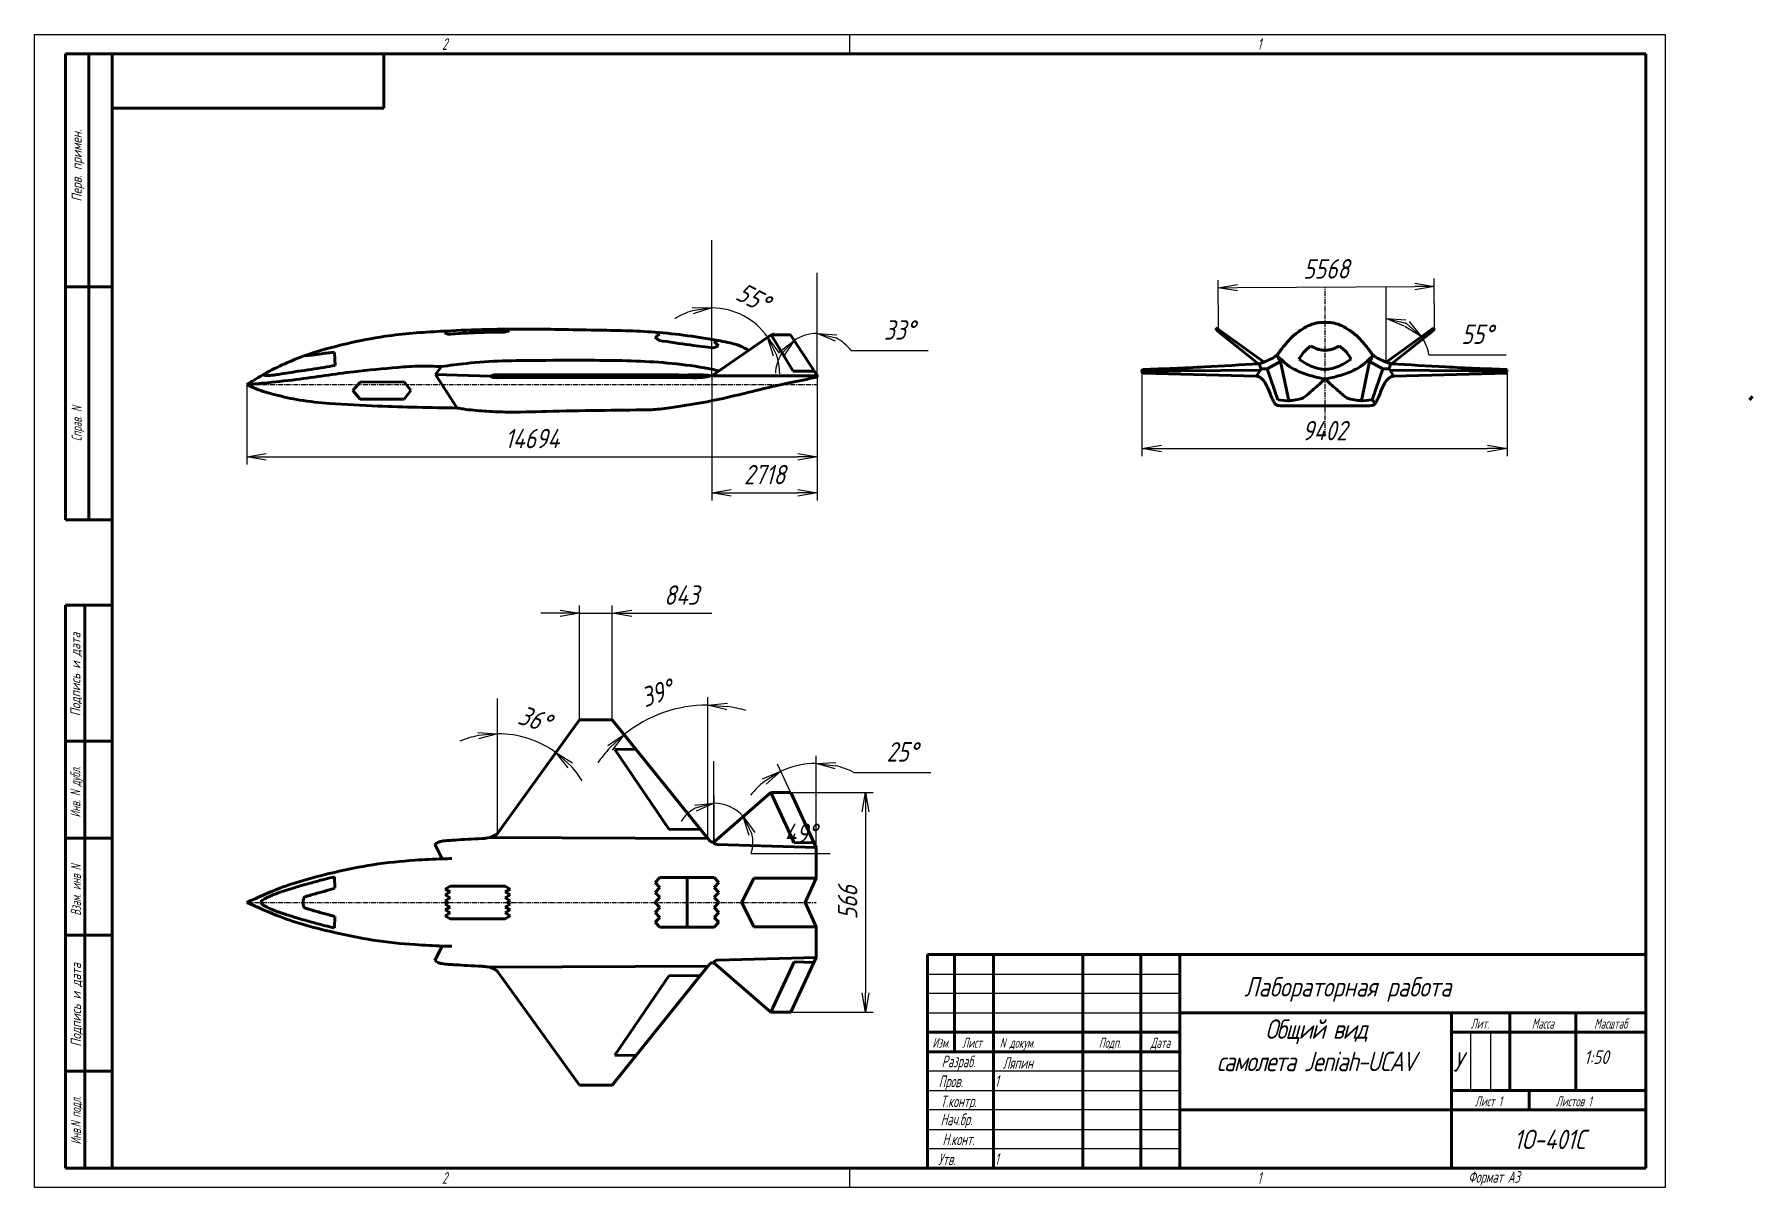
# Model space of a CAD drawing. Header units: millimetres. Extents: x 0 to 1932156, y -475559 to 1027176.
# Drawn here: x 5987.6 to 6430.2, y 37073.7 to 37370.7 of the extents above; entities that cross this region are included whole.
import ezdxf
from ezdxf.enums import TextEntityAlignment as Align

# ---------------------------------------------------------------- set-up
doc = ezdxf.new("R2010")
doc.units = ezdxf.units.MM
doc.linetypes.add('CENTER', pattern=[2, 1.25, -0.25, 0.25, -0.25])
for name, color, linetype, lineweight in [('_axes (Оси)', 6, 'CENTER', 30), ('_basic (Основной)', 4, 'Continuous', 60), ('_contour (Тонкий)', 7, 'Continuous', 30), ('_remote (Тонкий)', 9, 'Continuous', 30), ('_text (Надписи)', 2, 'Continuous', 30)]:
    doc.layers.add(name, color=color, linetype=linetype, lineweight=lineweight)
doc.styles.add('ESKD', font='eskd.shx', dxfattribs={"oblique": 15, "height": 5})
doc.dimstyles.new('ESKD', dxfattribs={"dimtxt": 5, "dimasz": 5, "dimexe": 2, "dimexo": 0, "dimgap": 2, "dimtad": 1, "dimtoh": 1, "dimzin": 12, "dimdsep": 46, "dimtxsty": 'ESKD', "dimblk1": 'OPEN', "dimblk2": 'OPEN', "dimsah": 1, "dimcen": 5, "dimclrd": 256, "dimclre": 256, "dimclrt": 2, "dimadec": 0, "dimazin": 0, "dimtfac": 1, "dimtmove": 0, "dimatfit": 3, "dimldrblk": 'OPEN', "dimfxl": 1, "dimtolj": 1, "dimtzin": 12, "dimlwd": -1, "dimlwe": -1, "dimarcsym": 0})

# ---------------------------------------------------------------- blocks, each defined once
blk = doc.blocks.new('_OPEN')
at = {"color": 0, "linetype": 'ByBlock'}
for p, q in [((-1, 0.167), (0, 0)), ((0, 0), (-1, -0.167)), ((0, 0), (-1, 0))]:
    blk.add_line(p, q, dxfattribs=at)
blk = doc.blocks.new('*D173')
at = {"layer": '_contour (Тонкий)', "transparency": 33554687}
for p, q in [((6042.36, 37280.46), (6042.36, 37259.88)), ((6189.3, 37282.71), (6189.3, 37259.88)), ((6047.36, 37261.88), (6184.3, 37261.88))]:
    blk.add_line(p, q, dxfattribs=at)
at = {"layer": 'Defpoints', "color": 0, "transparency": 33554687}
for p in [(6042.36, 37280.46), (6189.3, 37282.71), (6189.3, 37261.88)]:
    blk.add_point(p, dxfattribs=at)
at = {"layer": '_contour (Тонкий)', "transparency": 33554687, "xscale": 5, "yscale": 5, "zscale": 5, "rotation": 180}
blk.add_blockref('_OPEN', (6042.36, 37261.88), dxfattribs=at)
at = {"layer": '_contour (Тонкий)', "transparency": 33554687, "xscale": 5, "yscale": 5, "zscale": 5}
blk.add_blockref('_OPEN', (6189.3, 37261.88), dxfattribs=at)
at = {"layer": '_contour (Тонкий)', "color": 2, "transparency": 33554687, "insert": (6115.83, 37266.59), "char_height": 5, "attachment_point": 5, "style": 'ESKD'}
blk.add_mtext('\\A1;14694', dxfattribs=at)
blk = doc.blocks.new('*D180')
at = {"layer": '_contour (Тонкий)', "transparency": 33554687}
for p, q in [((6292.61, 37294.64), (6292.53, 37307.41)), ((6348.29, 37295), (6348.21, 37307.77)), ((6297.54, 37305.45), (6343.22, 37305.74))]:
    blk.add_line(p, q, dxfattribs=at)
at = {"layer": 'Defpoints', "color": 0, "transparency": 33554687}
for p in [(6348.22, 37305.77), (6292.61, 37294.64), (6348.29, 37295)]:
    blk.add_point(p, dxfattribs=at)
at = {"layer": '_contour (Тонкий)', "transparency": 33554687, "xscale": 5, "yscale": 5, "zscale": 5}
for p, rotation in [((6348.22, 37305.77), 0.3661367382513925), ((6292.54, 37305.41), 180.3661367382514)]:
    blk.add_blockref('_OPEN', p, dxfattribs=dict(at, rotation=rotation))
at = {"layer": '_contour (Тонкий)', "color": 2, "transparency": 33554687, "insert": (6320.35, 37310.27), "char_height": 5, "attachment_point": 5, "rotation": 0.3661, "style": 'ESKD'}
blk.add_mtext('\\A1;5568', dxfattribs=at)
blk = doc.blocks.new('*D183')
at = {"layer": '_contour (Тонкий)', "transparency": 33554687}
for p, q in [((6182.46, 37175.42), (6203.72, 37175.42)), ((6201.72, 37170.42), (6201.72, 37123.83)), ((6182.46, 37118.83), (6203.72, 37118.83))]:
    blk.add_line(p, q, dxfattribs=at)
at = {"layer": 'Defpoints', "color": 0, "transparency": 33554687}
for p in [(6182.46, 37175.42), (6182.46, 37118.83), (6201.72, 37118.83)]:
    blk.add_point(p, dxfattribs=at)
at = {"layer": '_contour (Тонкий)', "transparency": 33554687, "xscale": 5, "yscale": 5, "zscale": 5}
for p, rotation in [((6201.72, 37175.42), 90), ((6201.72, 37118.83), 270)]:
    blk.add_blockref('_OPEN', p, dxfattribs=dict(at, rotation=rotation))
at = {"layer": '_contour (Тонкий)', "color": 2, "transparency": 33554687, "insert": (6197.12, 37147.12), "char_height": 5, "attachment_point": 5, "rotation": 90, "style": 'ESKD'}
blk.add_mtext('\\A1;566', dxfattribs=at)
blk = doc.blocks.new('*D186')
at = {"layer": '_contour (Тонкий)', "transparency": 33554687}
for p, q in [((6272.91, 37283.89), (6272.91, 37262.03)), ((6366.93, 37283.42), (6366.93, 37262.03)), ((6277.91, 37264.03), (6361.93, 37264.03))]:
    blk.add_line(p, q, dxfattribs=at)
at = {"layer": 'Defpoints', "color": 0, "transparency": 33554687}
for p in [(6272.91, 37283.89), (6366.93, 37283.42), (6366.93, 37264.03)]:
    blk.add_point(p, dxfattribs=at)
at = {"layer": '_contour (Тонкий)', "transparency": 33554687, "xscale": 5, "yscale": 5, "zscale": 5, "rotation": 180}
blk.add_blockref('_OPEN', (6272.91, 37264.03), dxfattribs=at)
at = {"layer": '_contour (Тонкий)', "transparency": 33554687, "xscale": 5, "yscale": 5, "zscale": 5}
blk.add_blockref('_OPEN', (6366.93, 37264.03), dxfattribs=at)
at = {"layer": '_contour (Тонкий)', "color": 2, "transparency": 33554687, "insert": (6319.92, 37268.63), "char_height": 5, "attachment_point": 5, "style": 'ESKD'}
blk.add_mtext('\\A1;9402', dxfattribs=at)
blk = doc.blocks.new('*D189')
at = {"layer": '_contour (Тонкий)', "transparency": 33554687}
for p, q in [((6162.12, 37282.73), (6162.12, 37250.62)), ((6189.3, 37282.62), (6189.3, 37250.62)), ((6167.12, 37252.62), (6184.3, 37252.62))]:
    blk.add_line(p, q, dxfattribs=at)
at = {"layer": 'Defpoints', "color": 0, "transparency": 33554687}
for p in [(6162.12, 37282.73), (6189.3, 37282.62), (6189.3, 37252.62)]:
    blk.add_point(p, dxfattribs=at)
at = {"layer": '_contour (Тонкий)', "transparency": 33554687, "xscale": 5, "yscale": 5, "zscale": 5, "rotation": 180}
blk.add_blockref('_OPEN', (6162.12, 37252.62), dxfattribs=at)
at = {"layer": '_contour (Тонкий)', "transparency": 33554687, "xscale": 5, "yscale": 5, "zscale": 5}
blk.add_blockref('_OPEN', (6189.3, 37252.62), dxfattribs=at)
at = {"layer": '_contour (Тонкий)', "color": 2, "transparency": 33554687, "insert": (6175.71, 37257.3), "char_height": 5, "attachment_point": 5, "style": 'ESKD'}
blk.add_mtext('\\A1;2718', dxfattribs=at)
blk = doc.blocks.new('*D190')
at = {"layer": '_contour (Тонкий)', "transparency": 33554687}
for p, q in [((6162.12, 37283.61), (6162.12, 37302.23)), ((6162.84, 37283.23), (6178.16, 37293.81))]:
    blk.add_line(p, q, dxfattribs=at)
for start, end in [(106.4311, 122.8622), (34.6179, 90), (1.7556, 18.1867)]:
    blk.add_arc((6162.12, 37282.73), 17.5, start, end, dxfattribs=at)
at = {"layer": '_contour (Тонкий)', "transparency": 33554687, "xscale": 5, "yscale": 5, "zscale": 5}
for p, rotation in [((6162.12, 37300.23), 8.215561493230325), ((6176.51, 37292.67), 116.4023057905198)]:
    blk.add_blockref('_OPEN', p, dxfattribs=dict(at, rotation=rotation))
at = {"layer": '_contour (Тонкий)', "color": 2, "transparency": 33554687, "insert": (6172.7, 37302.89), "char_height": 5, "attachment_point": 5, "rotation": 332.3089, "style": 'ESKD'}
blk.add_mtext('\\A1;55%%d', dxfattribs=at)
blk = doc.blocks.new('*D191')
at = {"layer": '_contour (Тонкий)', "transparency": 33554687}
for p, q in [((6188.99, 37283.29), (6182.24, 37293.52)), ((6189.29, 37283.38), (6189.29, 37295.64)), ((6197.98, 37289.26), (6217.84, 37289.26))]:
    blk.add_line(p, q, dxfattribs=at)
for start, end in [(90, 123.4052), (36.4611, 63.2306), (150.1746, 176.944)]:
    blk.add_arc((6189.29, 37282.84), 10.8, start, end, dxfattribs=at)
at = {"layer": '_contour (Тонкий)', "transparency": 33554687, "xscale": 5, "yscale": 5, "zscale": 5}
for p, rotation in [((6189.29, 37293.64), 166.6152792711934), ((6183.34, 37291.85), 46.78987804667126)]:
    blk.add_blockref('_OPEN', p, dxfattribs=dict(at, rotation=rotation))
at = {"layer": '_contour (Тонкий)', "color": 2, "transparency": 33554687, "insert": (6210.41, 37294.55), "char_height": 5, "attachment_point": 5, "style": 'ESKD'}
blk.add_mtext('\\A1;33%%d', dxfattribs=at)
blk = doc.blocks.new('*D192')
at = {"layer": '_contour (Тонкий)', "transparency": 33554687}
for p, q in [((6106.95, 37166.16), (6106.95, 37192.56)), ((6107.7, 37165.92), (6123.14, 37187.33))]:
    blk.add_line(p, q, dxfattribs=at)
for start, end in [(101.1721, 112.3442), (54.2141, 90), (31.8699, 43.042)]:
    blk.add_arc((6106.95, 37164.88), 25.68, start, end, dxfattribs=at)
at = {"layer": '_contour (Тонкий)', "transparency": 33554687, "xscale": 5, "yscale": 5, "zscale": 5}
for p, rotation in [((6106.95, 37190.56), 5.586049791328239), ((6121.97, 37185.71), 138.6280026439342)]:
    blk.add_blockref('_OPEN', p, dxfattribs=dict(at, rotation=rotation))
at = {"layer": '_contour (Тонкий)', "color": 2, "transparency": 33554687, "insert": (6116.47, 37194.36), "char_height": 5, "attachment_point": 5, "rotation": 342.107, "style": 'ESKD'}
blk.add_mtext('\\A1;36%%d', dxfattribs=at)
blk = doc.blocks.new('*D193')
at = {"layer": '_contour (Тонкий)', "transparency": 33554687}
for p, q in [((6161.1, 37165.29), (6161.1, 37199.95)), ((6160.03, 37164.91), (6138.29, 37191.92))]:
    blk.add_line(p, q, dxfattribs=at)
for start, end in [(90, 128.8178), (73.3228, 81.6614), (137.1564, 145.495)]:
    blk.add_arc((6161.1, 37163.57), 34.39, start, end, dxfattribs=at)
at = {"layer": '_contour (Тонкий)', "transparency": 33554687, "xscale": 5, "yscale": 5, "zscale": 5}
for p, rotation in [((6161.1, 37197.95), 175.8306999131045), ((6139.55, 37190.36), 42.98712935865156)]:
    blk.add_blockref('_OPEN', p, dxfattribs=dict(at, rotation=rotation))
at = {"layer": '_contour (Тонкий)', "color": 2, "transparency": 33554687, "insert": (6147.92, 37201), "char_height": 5, "attachment_point": 5, "rotation": 19.4089, "style": 'ESKD'}
blk.add_mtext('\\A1;39%%d', dxfattribs=at)
blk = doc.blocks.new('*D194')
at = {"layer": '_contour (Тонкий)', "transparency": 33554687}
for p, q in [((6162.69, 37163.14), (6162.69, 37174.65)), ((6163.07, 37162.97), (6171.73, 37170.54)), ((6172.27, 37159.76), (6192.64, 37159.76))]:
    blk.add_line(p, q, dxfattribs=at)
for start, end in [(118.9324, 147.8649), (41.1324, 90), (343.2675, 12.2)]:
    blk.add_arc((6162.69, 37162.64), 10.01, start, end, dxfattribs=at)
at = {"layer": '_contour (Тонкий)', "transparency": 33554687, "xscale": 5, "yscale": 5, "zscale": 5}
for p, rotation in [((6162.69, 37172.65), 14.46621553284885), ((6170.23, 37169.23), 116.6661963225265)]:
    blk.add_blockref('_OPEN', p, dxfattribs=dict(at, rotation=rotation))
at = {"layer": '_contour (Тонкий)', "color": 2, "transparency": 33554687, "insert": (6184.95, 37164.93), "char_height": 5, "attachment_point": 5, "style": 'ESKD'}
blk.add_mtext('\\A1;49%%d', dxfattribs=at)
blk = doc.blocks.new('*D195')
at = {"layer": '_contour (Тонкий)', "transparency": 33554687}
for p, q in [((6188.58, 37162.25), (6179.07, 37182.71)), ((6189.03, 37162.35), (6189.03, 37184.91)), ((6198.7, 37180.62), (6218.56, 37180.62))]:
    blk.add_line(p, q, dxfattribs=at)
for start, end in [(90, 114.9164), (128.1891, 141.4619), (63.4545, 76.7272)]:
    blk.add_arc((6189.03, 37161.27), 21.63, start, end, dxfattribs=at)
at = {"layer": '_contour (Тонкий)', "transparency": 33554687, "xscale": 5, "yscale": 5, "zscale": 5}
for p, rotation in [((6189.03, 37182.91), 173.3636175957023), ((6179.92, 37180.89), 31.55273301121856)]:
    blk.add_blockref('_OPEN', p, dxfattribs=dict(at, rotation=rotation))
at = {"layer": '_contour (Тонкий)', "color": 2, "transparency": 33554687, "insert": (6211.13, 37185.9), "char_height": 5, "attachment_point": 5, "style": 'ESKD'}
blk.add_mtext('\\A1;25%%d', dxfattribs=at)
blk = doc.blocks.new('*D197')
at = {"layer": '_contour (Тонкий)', "transparency": 33554687}
for p, q in [((6335.77, 37286.85), (6335.77, 37299.49)), ((6336.23, 37286.61), (6346.52, 37293.94)), ((6346.81, 37288.17), (6366.68, 37288.17))]:
    blk.add_line(p, q, dxfattribs=at)
for start, end in [(61.2556, 64.2026), (9.6607, 35.4581)]:
    blk.add_arc((6335.77, 37286.29), 11.2, start, end, dxfattribs=at)
at = {"layer": '_contour (Тонкий)', "transparency": 33554687, "xscale": 5, "yscale": 5, "zscale": 5}
for p, rotation in [((6335.77, 37297.49), 167.1012900239672), ((6344.89, 37292.78), 318.3568487896519)]:
    blk.add_blockref('_OPEN', p, dxfattribs=dict(at, rotation=rotation))
at = {"layer": '_contour (Тонкий)', "color": 2, "transparency": 33554687, "insert": (6359.24, 37293.44), "char_height": 5, "attachment_point": 5, "style": 'ESKD'}
blk.add_mtext('\\A1;55%%d', dxfattribs=at)
blk = doc.blocks.new('*D201')
at = {"layer": '_contour (Тонкий)', "transparency": 33554687}
for p, q in [((6128.06, 37194.17), (6128.06, 37223.58)), ((6136.49, 37194.17), (6136.49, 37223.58)), ((6123.06, 37221.58), (6118.06, 37221.58)), ((6128.06, 37221.58), (6136.49, 37221.58)), ((6141.49, 37221.58), (6162.09, 37221.58))]:
    blk.add_line(p, q, dxfattribs=at)
at = {"layer": 'Defpoints', "color": 0, "transparency": 33554687}
for p in [(6136.49, 37221.58), (6128.06, 37194.17), (6136.49, 37194.17)]:
    blk.add_point(p, dxfattribs=at)
at = {"layer": '_contour (Тонкий)', "transparency": 33554687, "xscale": 5, "yscale": 5, "zscale": 5}
blk.add_blockref('_OPEN', (6128.06, 37221.58), dxfattribs=at)
at = {"layer": '_contour (Тонкий)', "transparency": 33554687, "xscale": 5, "yscale": 5, "zscale": 5, "rotation": 180}
blk.add_blockref('_OPEN', (6136.49, 37221.58), dxfattribs=at)
at = {"layer": '_contour (Тонкий)', "color": 2, "transparency": 33554687, "insert": (6154.29, 37226.28), "char_height": 5, "attachment_point": 5, "style": 'ESKD'}
blk.add_mtext('\\A1;843', dxfattribs=at)

msp = doc.modelspace()

# ---------------------------------------------------------------- linework, layer by layer
at = {"layer": '_axes (Оси)', "transparency": 33554687}
for p, q in [((6320.058, 37267.311), (6320.058, 37305.626)), ((6042.363, 37280.463), (6189.115, 37280.463)), ((6042.363, 37147.124), (6189.031, 37147.124))]:
    msp.add_line(p, q, dxfattribs=at)
at = {"layer": '_basic (Основной)', "transparency": 33554687}
for p, q in [((5995.646, 37365.672), (6007.646, 37365.672)), ((5995.646, 37245.672), (5995.646, 37365.672)), ((6001.646, 37365.672), (6001.646, 37245.672)), ((6007.646, 37078.672), (6007.646, 37365.672)), ((6007.646, 37365.672), (6402.646, 37365.672)), ((6077.646, 37351.672), (6077.646, 37365.672)), ((6402.646, 37365.672), (6402.646, 37078.672)), ((6007.646, 37351.672), (6077.646, 37351.672)), ((5995.646, 37305.672), (6007.646, 37305.672)), ((6093.293, 37293.786), (6094.143, 37294.307)), ((6094.168, 37293.44), (6093.293, 37293.786)), ((6110.002, 37294.359), (6108.558, 37294.754)), ((6108.631, 37293.967), (6110.002, 37294.359)), ((6147.57, 37292.678), (6148.616, 37293.39)), ((6148.616, 37293.39), (6147.587, 37293.971)), ((6291.825, 37294.999), (6292.243, 37294.338)), ((6291.825, 37294.999), (6292.612, 37294.644)), ((6292.243, 37294.338), (6302.908, 37285.845)), ((6292.612, 37294.644), (6304.349, 37286.285)), ((6347.505, 37294.644), (6335.768, 37286.285)), ((6347.874, 37294.338), (6337.209, 37285.845)), ((6348.292, 37294.999), (6347.505, 37294.644)), ((6348.292, 37294.999), (6347.874, 37294.338)), ((6148.548, 37291.831), (6147.57, 37292.678)), ((6177.418, 37293.296), (6162.117, 37282.734)), ((6162.57, 37289.946), (6163.87, 37290.477)), ((6162.749, 37291.569), (6163.51, 37291.862)), ((6163.87, 37290.477), (6162.749, 37291.569)), ((6182.393, 37293.296), (6177.418, 37293.296)), ((6183.04, 37283.977), (6177.418, 37293.296)), ((6189.115, 37283.105), (6182.393, 37293.296)), ((6064.976, 37288.747), (6065.076, 37285.433)), ((6092.485, 37285.098), (6090.921, 37283.12)), ((6303.68, 37284.505), (6303.314, 37284.237)), ((6305.126, 37284.505), (6303.68, 37284.505)), ((6305.126, 37284.505), (6308.63, 37286.409)), ((6305.126, 37284.505), (6307.887, 37276.517)), ((6308.63, 37286.409), (6310.7, 37276.337)), ((6331.487, 37286.409), (6329.417, 37276.337)), ((6334.991, 37284.505), (6331.487, 37286.409)), ((6334.991, 37284.505), (6332.23, 37276.517)), ((6334.991, 37284.505), (6336.437, 37284.505)), ((6336.437, 37284.505), (6336.803, 37284.237)), ((6071.538, 37281.1), (6069.644, 37278.925)), ((6082.886, 37281.184), (6071.538, 37281.1)), ((6082.886, 37281.184), (6084.631, 37278.98)), ((6090.921, 37283.12), (6096.582, 37274.43)), ((6105.158, 37282.617), (6090.921, 37283.12)), ((6162.117, 37282.734), (6189.291, 37282.706)), ((6188.54, 37283.977), (6183.04, 37283.977)), ((6188.54, 37283.977), (6188.54, 37283.977)), ((6303.314, 37284.237), (6272.915, 37283.894)), ((6273.187, 37283.425), (6302.388, 37282.607)), ((6303.314, 37284.237), (6302.388, 37282.607)), ((6336.803, 37284.237), (6367.202, 37283.894)), ((6336.803, 37284.237), (6337.729, 37282.607)), ((6366.93, 37283.425), (6337.729, 37282.607)), ((6071.554, 37276.764), (6069.644, 37278.925)), ((6082.902, 37276.764), (6071.554, 37276.764)), ((6082.902, 37276.764), (6084.631, 37278.98)), ((6307.887, 37276.517), (6310.426, 37276.313)), ((6332.23, 37276.517), (6329.691, 37276.313)), ((6332.23, 37276.517), (6333.006, 37275.658)), ((6430.192, 37277.42), (6429.415, 37276.561)), ((6308.535, 37275.031), (6320.058, 37275.031)), ((6331.582, 37275.031), (6320.058, 37275.031)), ((5995.646, 37245.672), (6007.646, 37245.672)), ((6007.646, 37223.672), (5995.646, 37223.672)), ((5995.646, 37078.672), (5995.646, 37223.672)), ((6000.646, 37223.672), (6000.646, 37078.672)), ((6106.948, 37164.878), (6128.059, 37194.165)), ((6128.059, 37194.165), (6136.487, 37194.165)), ((6136.487, 37194.165), (6161.103, 37163.568)), ((5995.646, 37188.672), (6007.646, 37188.672)), ((6137.117, 37186.48), (6142.614, 37186.55)), ((6151.151, 37165.942), (6137.117, 37186.48)), ((6162.688, 37162.644), (6177.319, 37175.422)), ((6177.319, 37175.422), (6182.458, 37175.422)), ((6177.319, 37175.422), (6183.374, 37162.461)), ((6182.458, 37175.422), (6189.031, 37161.273)), ((6151.151, 37165.942), (6159.123, 37166.029)), ((6007.646, 37163.672), (5995.646, 37163.672)), ((6090.811, 37162.1), (6092.66, 37158.349)), ((6104.879, 37163.831), (6161.103, 37163.568)), ((6163.481, 37162.032), (6189.031, 37161.273)), ((6183.374, 37162.461), (6188.432, 37162.563)), ((6189.031, 37161.273), (6189.031, 37153.409)), ((6064.96, 37153.68), (6065.035, 37150.754)), ((6147.559, 37152.242), (6148.715, 37153.507)), ((6147.559, 37152.242), (6148.715, 37150.977)), ((6162.773, 37153.507), (6148.715, 37153.507)), ((6155.744, 37153.507), (6155.744, 37147.124)), ((6163.928, 37152.242), (6162.773, 37153.507)), ((6163.928, 37152.242), (6162.773, 37150.977)), ((6172.966, 37153.409), (6169.828, 37147.124)), ((6189.031, 37153.409), (6172.966, 37153.409)), ((6189.031, 37153.409), (6186.196, 37147.124)), ((6094.747, 37151.319), (6093.44, 37150.568)), ((6094.747, 37149.816), (6093.44, 37150.568)), ((6094.747, 37149.816), (6093.44, 37149.065)), ((6094.747, 37148.314), (6093.44, 37149.065)), ((6094.747, 37148.314), (6093.44, 37147.563)), ((6094.205, 37147.124), (6093.44, 37147.563)), ((6108.877, 37151.319), (6094.747, 37151.319)), ((6108.877, 37151.319), (6110.185, 37150.568)), ((6108.877, 37149.816), (6110.185, 37150.568)), ((6108.877, 37149.816), (6110.185, 37149.065)), ((6108.877, 37148.314), (6110.185, 37149.065)), ((6108.877, 37148.314), (6110.185, 37147.563)), ((6109.42, 37147.124), (6110.185, 37147.563)), ((6147.558, 37147.124), (6148.715, 37148.447)), ((6147.559, 37149.712), (6148.715, 37150.977)), ((6147.559, 37149.712), (6148.715, 37148.447)), ((6163.928, 37149.712), (6162.773, 37150.977)), ((6163.928, 37149.712), (6162.773, 37148.447)), ((6163.929, 37147.124), (6162.773, 37148.447)), ((6064.96, 37140.568), (6065.035, 37143.493)), ((6094.205, 37147.124), (6093.44, 37146.684)), ((6094.747, 37145.933), (6093.44, 37146.684)), ((6094.747, 37145.933), (6093.44, 37145.182)), ((6094.747, 37144.431), (6093.44, 37145.182)), ((6094.747, 37144.431), (6093.44, 37143.68)), ((6094.747, 37142.929), (6093.44, 37143.68)), ((6108.877, 37142.929), (6094.747, 37142.929)), ((6108.877, 37145.933), (6110.185, 37146.684)), ((6108.877, 37145.933), (6110.185, 37145.182)), ((6108.877, 37144.431), (6110.185, 37145.182)), ((6108.877, 37144.431), (6110.185, 37143.68)), ((6108.877, 37142.929), (6110.185, 37143.68)), ((6109.42, 37147.124), (6110.185, 37146.684)), ((6147.558, 37147.124), (6148.715, 37145.8)), ((6147.559, 37144.535), (6148.715, 37145.8)), ((6147.559, 37144.535), (6148.715, 37143.271)), ((6147.559, 37142.006), (6148.715, 37143.271)), ((6155.744, 37140.741), (6155.744, 37147.124)), ((6163.929, 37147.124), (6162.773, 37145.8)), ((6163.928, 37144.535), (6162.773, 37145.8)), ((6163.928, 37144.535), (6162.773, 37143.271)), ((6163.928, 37142.006), (6162.773, 37143.271)), ((6172.966, 37140.839), (6169.828, 37147.124)), ((6189.031, 37140.839), (6186.196, 37147.124)), ((5995.646, 37138.672), (6007.646, 37138.672)), ((6147.559, 37142.006), (6148.715, 37140.741)), ((6162.773, 37140.741), (6148.715, 37140.741)), ((6163.928, 37142.006), (6162.773, 37140.741)), ((6189.031, 37140.839), (6172.966, 37140.839)), ((6189.031, 37132.975), (6189.031, 37140.839)), ((6090.811, 37132.148), (6092.66, 37135.899)), ((6104.879, 37130.416), (6161.103, 37130.679)), ((6136.487, 37100.082), (6161.103, 37130.679)), ((6162.688, 37131.603), (6177.319, 37118.826)), ((6163.481, 37132.215), (6189.031, 37132.975)), ((6177.319, 37118.826), (6183.374, 37131.787)), ((6182.458, 37118.826), (6189.031, 37132.975)), ((6183.374, 37131.787), (6188.432, 37131.684)), ((6282.646, 37078.672), (6282.646, 37133.672)), ((6106.948, 37129.369), (6128.059, 37100.082)), ((6151.151, 37128.306), (6137.117, 37107.768)), ((6151.151, 37128.306), (6159.123, 37128.218)), ((6177.319, 37118.826), (6182.458, 37118.826)), ((6137.117, 37107.768), (6142.614, 37107.698)), ((6007.646, 37103.672), (5995.646, 37103.672)), ((6128.059, 37100.082), (6136.487, 37100.082)), ((5995.646, 37078.672), (6007.646, 37078.672)), ((6402.646, 37078.672), (6007.646, 37078.672))]:
    msp.add_line(p, q, dxfattribs=at)
at = {"layer": '_basic (Основной)', "linetype": 'Continuous', "transparency": 33554687}
for p, q in [((6217.646, 37133.672), (6402.646, 37133.672)), ((6217.646, 37078.672), (6217.646, 37133.672)), ((6224.646, 37108.672), (6224.646, 37133.672)), ((6234.646, 37133.672), (6234.646, 37078.672)), ((6257.646, 37078.672), (6257.646, 37133.672)), ((6272.646, 37133.672), (6272.646, 37078.672)), ((6402.646, 37118.672), (6282.646, 37118.672)), ((6352.646, 37118.672), (6352.646, 37078.672)), ((6367.646, 37118.672), (6367.646, 37098.672)), ((6384.646, 37098.672), (6384.646, 37118.672)), ((6282.646, 37113.672), (6217.646, 37113.672)), ((6352.646, 37113.672), (6402.646, 37113.672)), ((6217.646, 37108.672), (6282.646, 37108.672)), ((6402.646, 37098.672), (6352.646, 37098.672)), ((6372.646, 37093.672), (6372.646, 37098.672)), ((6282.646, 37093.672), (6402.646, 37093.672))]:
    msp.add_line(p, q, dxfattribs=at)
at = {"layer": '_basic (Основной)', "transparency": 33554687}
for points, start_tangent, end_tangent in [([(6042.363, 37280.463), (6046.26, 37282.852), (6056.912, 37287.784), (6068.089, 37291.013), (6077.967, 37292.91), (6092.256, 37294.208), (6113.57, 37294.783), (6132.21, 37294.51), (6147.473, 37293.979), (6164.312, 37291.72), (6169.3, 37290.448), (6171.716, 37289.254)], (0.0112814, 0.0071106), (0.0117856, -0.0063498)), ([(6108.631, 37293.967), (6104.07, 37293.944), (6099.234, 37293.761), (6094.168, 37293.44)], (-0.0133345, 0.0000251), (-0.0133027, -0.0009038)), ([(6320.058, 37296.508), (6318.814, 37296.478), (6317.66, 37296.289), (6315.66, 37295.597), (6313.831, 37294.49), (6311.516, 37292.697), (6309.681, 37290.644), (6308.924, 37289.686), (6308.054, 37288.519), (6307.318, 37287.804), (6305.78, 37286.901), (6304.669, 37286.408), (6303.092, 37285.856)], (-0.0133619, 0.0000986), (-0.0126966, -0.0041345)), ([(6320.058, 37296.508), (6321.303, 37296.478), (6322.457, 37296.289), (6324.457, 37295.597), (6326.286, 37294.49), (6328.601, 37292.697), (6330.436, 37290.644), (6331.193, 37289.686), (6332.063, 37288.519), (6332.799, 37287.804), (6334.337, 37286.901), (6335.448, 37286.408), (6337.025, 37285.856)], (0.0133619, 0.0000986), (0.0126966, -0.0041345)), ([(6162.57, 37289.946), (6156.576, 37290.685), (6148.548, 37291.831)], (-0.0132402, 0.0015788), (-0.0131899, 0.0019565)), ([(6313.357, 37287.003), (6314.476, 37288.735), (6316.405, 37290.439)], (0.0066181, 0.0117295), (0.0107587, 0.0081689)), ([(6316.405, 37290.439), (6317.256, 37289.991), (6318.186, 37289.599), (6319.09, 37289.396), (6320.058, 37289.37)], (0.011715, -0.0063669), (0.0133728, 0.0001875)), ([(6323.712, 37290.439), (6322.861, 37289.991), (6321.931, 37289.599), (6321.027, 37289.396), (6320.058, 37289.37)], (-0.011715, -0.0063669), (-0.0133728, 0.0001875)), ([(6326.76, 37287.003), (6325.641, 37288.735), (6323.712, 37290.439)], (-0.0066181, 0.0117295), (-0.0107587, 0.0081689)), ([(6042.363, 37280.463), (6046.668, 37280.855), (6055.065, 37281.794), (6069.901, 37283.805), (6081.256, 37284.906), (6087.024, 37285.255), (6092.485, 37285.098)], (0.0132813, 0.0011777), (0.0133316, -0.0006689)), ([(6065.076, 37285.433), (6062.237, 37284.894), (6055.581, 37283.908), (6050.605, 37283.111), (6047.093, 37282.859), (6046.432, 37282.95)], (-0.0130802, -0.0025841), (-0.0131982, 0.002036)), ([(6064.976, 37288.747), (6063.365, 37288.651), (6061.623, 37288.399), (6059.208, 37288.084), (6057.289, 37287.92)], (-0.0133385, -0.0005164), (-0.0132959, -0.0010316)), ([(6092.485, 37285.098), (6098.922, 37285.954), (6117.519, 37286.707), (6132.065, 37286.733), (6150.692, 37286.037), (6160.242, 37284.782), (6164.001, 37284.035)], (0.0132021, 0.0019136), (0.013059, -0.0026984)), ([(6303.092, 37285.856), (6289.017, 37285.029), (6273.147, 37284.345)], (-0.0133079, -0.0008312), (-0.0133238, -0.0005192)), ([(6303.68, 37284.505), (6303.438, 37284.954), (6303.249, 37285.385), (6303.092, 37285.856)], (-0.0065259, 0.0116314), (-0.0039553, 0.0127419)), ([(6320.058, 37281.918), (6318.673, 37282.2), (6314.652, 37283.326), (6311.015, 37285.092), (6308.813, 37286.909), (6307.665, 37288.106)], (-0.013082, 0.0025821), (-0.009081, 0.0097582)), ([(6308.63, 37286.409), (6308.2, 37287.023), (6307.665, 37288.106)], (-0.0079927, 0.0107167), (-0.0053523, 0.0122809)), ([(6320.058, 37284.377), (6318.781, 37284.517), (6316.712, 37285.131), (6314.948, 37286.012), (6313.357, 37287.003)], (-0.0133116, 0.001076), (-0.0112032, 0.007242)), ([(6320.058, 37281.918), (6321.444, 37282.2), (6325.465, 37283.326), (6329.102, 37285.092), (6331.304, 37286.909), (6332.451, 37288.106)], (0.013082, 0.0025821), (0.009081, 0.0097582)), ([(6320.058, 37284.377), (6321.336, 37284.517), (6323.405, 37285.131), (6325.169, 37286.012), (6326.76, 37287.003)], (0.0133116, 0.001076), (0.0112032, 0.007242)), ([(6331.487, 37286.409), (6331.917, 37287.023), (6332.451, 37288.106)], (0.0079927, 0.0107167), (0.0053523, 0.0122809)), ([(6336.437, 37284.505), (6336.679, 37284.954), (6336.868, 37285.385), (6337.025, 37285.856)], (0.0065259, 0.0116314), (0.0039553, 0.0127419)), ([(6337.025, 37285.856), (6351.1, 37285.029), (6366.97, 37284.345)], (0.0133079, -0.0008312), (0.0133238, -0.0005192)), ([(6042.363, 37280.463), (6044.795, 37279.379), (6049.711, 37277.842), (6055.973, 37276.497), (6063.663, 37275.647), (6076.085, 37274.958), (6096.582, 37274.43)], (0.0120888, -0.0056566), (0.0133333, -0.0002552)), ([(6105.158, 37282.617), (6105.829, 37282.896), (6106.485, 37282.97), (6107.693, 37282.957), (6110.011, 37282.957), (6112.173, 37282.957), (6114.796, 37282.957), (6117.162, 37282.957), (6119.285, 37282.957), (6123.228, 37282.957), (6125.228, 37282.957), (6126.863, 37282.957), (6127.841, 37282.957), (6129.269, 37282.957), (6130.671, 37282.957), (6132.477, 37282.957), (6134.627, 37282.957), (6136.432, 37282.957), (6139.251, 37282.957), (6141.913, 37282.957), (6145.358, 37282.957), (6148.866, 37282.957), (6152.53, 37282.957), (6156.696, 37282.957), (6159.89, 37282.957), (6162.117, 37282.734)], (0.0120565, 0.0060347), (0.0132518, -0.0016271)), ([(6105.158, 37282.617), (6105.829, 37282.338), (6106.485, 37282.264), (6107.693, 37282.276), (6110.01, 37282.276), (6112.173, 37282.275), (6114.796, 37282.275), (6117.162, 37282.275), (6119.285, 37282.274), (6123.227, 37282.274), (6125.228, 37282.273), (6126.863, 37282.273), (6127.841, 37282.273), (6129.269, 37282.273), (6130.671, 37282.273), (6132.477, 37282.272), (6134.627, 37282.272), (6136.432, 37282.272), (6139.251, 37282.271), (6141.913, 37282.271), (6145.358, 37282.27), (6148.866, 37282.27), (6152.53, 37282.269), (6156.696, 37282.269), (6159.605, 37282.329), (6162.117, 37282.734)], (0.0120556, -0.0060364), (0.013122, 0.0025652)), ([(6145.848, 37273.989), (6147.538, 37274.067), (6152.418, 37274.675), (6160.95, 37276.081), (6171.775, 37278.529), (6178.536, 37280.145), (6189.059, 37282.367)], (0.0133301, 0.0004826), (0.0130703, 0.0026479)), ([(6189.059, 37282.367), (6189.222, 37282.489), (6189.287, 37282.76), (6189.115, 37283.105)], (0.0119304, 0.006839), (-0.008093, 0.0111583)), ([(6273.147, 37284.345), (6272.978, 37284.175), (6272.924, 37283.759), (6272.986, 37283.55), (6273.187, 37283.425)], (-0.0107082, -0.0087524), (0.0132183, -0.0055541)), ([(6302.388, 37282.607), (6303.258, 37282.381), (6304.288, 37281.449), (6305.415, 37279.382), (6306.385, 37277.035), (6306.84, 37276.116), (6307.082, 37275.699), (6307.353, 37275.39), (6307.693, 37275.196), (6308.535, 37275.031)], (0.013407, -0.0022876), (0.0134107, -0.0013878)), ([(6320.058, 37281.918), (6318.981, 37280.946), (6317.495, 37279.615), (6315.984, 37278.284), (6314.704, 37277.234), (6313.423, 37276.722), (6311.528, 37276.415), (6310.426, 37276.313)], (-0.0099001, -0.0089273), (-0.013281, -0.0011756)), ([(6320.058, 37281.918), (6321.136, 37280.946), (6322.622, 37279.615), (6324.133, 37278.284), (6325.413, 37277.234), (6326.694, 37276.722), (6328.589, 37276.415), (6329.691, 37276.313)], (0.0099001, -0.0089273), (0.013281, -0.0011756)), ([(6337.729, 37282.607), (6336.859, 37282.381), (6335.829, 37281.449), (6334.702, 37279.382), (6333.732, 37277.035), (6333.277, 37276.116), (6333.035, 37275.699), (6332.764, 37275.39), (6332.424, 37275.196), (6331.582, 37275.031)], (-0.013407, -0.0022876), (-0.0134107, -0.0013878)), ([(6096.582, 37274.43), (6098.142, 37274.197), (6103.546, 37273.645), (6108.881, 37273.42), (6119.556, 37273.576), (6132.961, 37273.816), (6145.848, 37273.989)], (0.0131788, -0.0020274), (0.0133325, 0.0001754)), ([(6090.811, 37162.1), (6091.799, 37162.682), (6092.564, 37162.876), (6096.113, 37163.183), (6099.256, 37163.391), (6102.859, 37163.572), (6104.069, 37163.697), (6105.654, 37164.072), (6106.948, 37164.878)], (0.0110679, 0.0077517), (0.0109032, 0.0079711)), ([(6161.103, 37163.568), (6161.428, 37163.175), (6161.842, 37162.797), (6162.688, 37162.644)], (0.0083134, -0.0102758), (0.0140515, -0.0003674)), ([(6162.688, 37162.644), (6162.887, 37162.234), (6163.481, 37162.032)], (0.0043756, -0.0136259), (0.0145972, -0.0020534)), ([(6042.363, 37147.124), (6050.903, 37150.787), (6064.917, 37154.863), (6074.813, 37156.817), (6085.765, 37158.001), (6092.761, 37158.352), (6095.173, 37158.417)], (0.0121515, 0.0055251), (0.0133295, 0.0003354)), ([(6064.96, 37153.68), (6062.581, 37153.136), (6059.556, 37152.321), (6056.123, 37151.37), (6052.622, 37150.283), (6049.529, 37149.23), (6046.946, 37148.041), (6046.375, 37147.697), (6046.191, 37147.513), (6046.074, 37147.124)], (-0.0130282, -0.0028506), (-0.0021811, -0.0137038)), ([(6065.035, 37150.754), (6063.946, 37150.459), (6062.522, 37150.056), (6061.179, 37149.694), (6059.661, 37149.251), (6058.291, 37148.835), (6057.418, 37148.58), (6057.189, 37148.459), (6057.015, 37148.177), (6056.894, 37147.64), (6056.894, 37147.124)], (-0.0128803, -0.0034482), (0.0005344, -0.0133942)), ([(6042.363, 37147.124), (6050.903, 37143.461), (6064.917, 37139.384), (6074.813, 37137.431), (6085.765, 37136.246), (6092.761, 37135.896), (6095.173, 37135.83)], (0.0121515, -0.0055251), (0.0133295, -0.0003354)), ([(6064.96, 37140.568), (6062.581, 37141.111), (6059.556, 37141.927), (6056.123, 37142.878), (6052.622, 37143.964), (6049.529, 37145.017), (6046.946, 37146.206), (6046.375, 37146.551), (6046.191, 37146.735), (6046.074, 37147.124)], (-0.0130282, 0.0028506), (-0.0021811, 0.0137038)), ([(6065.035, 37143.493), (6063.946, 37143.788), (6062.522, 37144.191), (6061.179, 37144.554), (6059.661, 37144.997), (6058.291, 37145.413), (6057.418, 37145.668), (6057.189, 37145.789), (6057.015, 37146.07), (6056.894, 37146.607), (6056.894, 37147.124)], (-0.0128803, 0.0034482), (0.0005344, 0.0133942)), ([(6090.811, 37132.148), (6091.799, 37131.566), (6092.564, 37131.371), (6096.113, 37131.065), (6099.256, 37130.857), (6102.859, 37130.676), (6104.069, 37130.551), (6105.654, 37130.175), (6106.948, 37129.369)], (0.0110679, -0.0077517), (0.0109032, -0.0079711)), ([(6161.103, 37130.679), (6161.428, 37131.072), (6161.842, 37131.45), (6162.688, 37131.603)], (0.0083134, 0.0102758), (0.0140515, 0.0003674)), ([(6162.688, 37131.603), (6162.887, 37132.014), (6163.481, 37132.215)], (0.0043756, 0.0136259), (0.0145972, 0.0020534))]:
    msp.add_spline(points, degree=3, dxfattribs=dict(at, start_tangent=start_tangent, end_tangent=end_tangent))
at = {"layer": '_contour (Тонкий)', "transparency": 33554687}
for p, q in [((5987.646, 37073.672), (5987.646, 37370.672)), ((5987.646, 37370.672), (6407.646, 37370.672)), ((6197.646, 37365.672), (6197.646, 37370.672)), ((6407.646, 37370.672), (6407.646, 37073.672)), ((6162.117, 37282.734), (6162.117, 37317.638)), ((6189.291, 37282.706), (6189.291, 37309.233)), ((6335.772, 37286.287), (6335.772, 37305.69)), ((6106.948, 37164.878), (6106.948, 37199.658)), ((6161.103, 37163.568), (6161.103, 37199.97)), ((6162.688, 37162.644), (6162.688, 37183.511)), ((6189.031, 37161.273), (6189.031, 37181.851)), ((6197.646, 37073.672), (6197.646, 37078.672)), ((6407.646, 37073.672), (5987.646, 37073.672))]:
    msp.add_line(p, q, dxfattribs=at)
at = {"layer": '_remote (Тонкий)', "linetype": 'Continuous', "transparency": 33554687}
for p, q in [((6217.646, 37128.672), (6282.646, 37128.672)), ((6282.646, 37123.672), (6217.646, 37123.672)), ((6217.646, 37118.672), (6282.646, 37118.672)), ((6282.646, 37103.672), (6217.646, 37103.672)), ((6217.646, 37098.672), (6282.646, 37098.672)), ((6282.646, 37093.672), (6217.646, 37093.672)), ((6217.646, 37088.672), (6282.646, 37088.672)), ((6282.646, 37083.672), (6217.646, 37083.672))]:
    msp.add_line(p, q, dxfattribs=at)
at = {"layer": '_remote (Тонкий)', "transparency": 33554687}
for p, q in [((6357.646, 37098.672), (6357.646, 37113.672)), ((6362.646, 37113.672), (6362.646, 37098.672))]:
    msp.add_line(p, q, dxfattribs=at)

# ---------------------------------------------------------------- texts
at = {"layer": '_basic (Основной)', "color": 30, "transparency": 33554687, "style": 'ESKD', "oblique": 15}
msp.add_text('Лабораторная работа', height=5, dxfattribs=at).set_placement((6299.272, 37122.886))
at = {"layer": '_contour (Тонкий)', "color": 2, "transparency": 33554687, "insert": (6282.646, 37116.996), "char_height": 5, "attachment_point": 1, "style": 'ESKD'}
msp.add_mtext_dynamic_manual_height_columns('\\pxqc;{\\T0.9;Общий вид\\Pсамолета Jeniah-UCAV}', width=70.09073, gutter_width=12.5, heights=[25.222], dxfattribs=at)
at = {"layer": '_text (Надписи)', "transparency": 33554687, "style": 'ESKD', "oblique": 15, "width": 0.8}
for s, height, p in [('2', 3, (6092.646, 37366.672)), ('1', 3, (6302.646, 37366.672)), ('N докум.', 2.6, (6236.279, 37109.659)), ('Ляпин', 3, (6237.046, 37104.275)), ('1', 3, (6235.016, 37099.618)), ('1', 3, (6235.016, 37079.55)), ('2', 3, (6092.646, 37074.672)), ('1', 3, (6302.646, 37074.672)), ('Формат А3', 3, (6356.958, 37074.915))]:
    msp.add_text(s, height=height, dxfattribs=at).set_placement(p)
at = {"layer": '_text (Надписи)', "transparency": 33554687, "style": 'ESKD', "oblique": 15}
for s, p in [('Перв. примен.', (5999.851, 37336.867)), ('Подпись и дата', (5999.52, 37205.82)), ('Подпись и дата', (5999.653, 37120.711))]:
    msp.add_text(s, height=2.6, rotation=90, dxfattribs=at).set_placement(p, align=Align.CENTER)
at = {"layer": '_text (Надписи)', "transparency": 33554687, "style": 'ESKD', "oblique": 15, "width": 0.8}
for s, p in [('Справ. N', (5999.848, 37270.363)), ('Инв. N дубл.', (5999.514, 37175.567)), ('Взам. инв N', (5999.639, 37150.25)), ('Инв.N подл.', (5999.631, 37090.968))]:
    msp.add_text(s, height=2.6, rotation=90, dxfattribs=at).set_placement(p, align=Align.CENTER)
for s, height, p in [('Лит.', 2.6, (6359.936, 37114.629)), ('Масса', 2.6, (6376.159, 37114.629)), ('Масштаб', 2.6, (6393.657, 37114.629)), ('Изм.', 2.6, (6221.146, 37109.672)), ('Лист', 2.6, (6229.146, 37109.672)), ('Подп.', 2.6, (6264.646, 37109.672)), ('Дата', 2.6, (6277.646, 37109.672)), ('Разраб.', 3, (6225.646, 37104.672)), ('Пров.', 3, (6223.646, 37099.53)), ('Т.контр.', 3, (6225.646, 37094.387)), ('Лист 1', 2.6, (6362.133, 37094.6)), ('Листов 1', 2.6, (6384.107, 37094.6)), ('Hач.бр.', 3, (6225.146, 37089.744)), ('H.конт.', 3, (6225.646, 37084.601)), ('Утв.', 3, (6222.646, 37079.458))]:
    msp.add_text(s, height=height, dxfattribs=at).set_placement(p, align=Align.CENTER)
at = {"layer": '_text (Надписи)', "transparency": 33554687, "attachment_point": 1, "style": 'ESKD'}
for s, heights, insert, char_height in [('У', [0], (6353.074, 37108.558), 5), ('1:50', [3.5], (6386.802, 37109.015), 3.5)]:
    msp.add_mtext_dynamic_manual_height_columns(s, width=10.69599, gutter_width=25, heights=heights, dxfattribs=dict(at, insert=insert, char_height=char_height))
at = {"layer": '_text (Надписи)', "transparency": 33554687, "insert": (6352.646, 37088.589), "char_height": 5, "width": 50.53786, "attachment_point": 1, "line_spacing_factor": 0.857143, "style": 'ESKD'}
msp.add_mtext('\\pxqc;1О-401С', dxfattribs=at)

# ---------------------------------------------------------------- dimensions: what is measured, and where the dimension line sits
at = {"layer": '_contour (Тонкий)', "transparency": 33554687}
for base, p1, p2, angle, text, picture, middle in [((6348.223, 37305.769), (6292.612, 37294.644), (6348.292, 37294.999), 0.36614, '5568', '*D180', (6320.353, 37310.273)), ((6201.721, 37118.826), (6182.458, 37175.422), (6182.458, 37118.826), 90, '566', '*D183', (6197.118, 37147.124))]:
    dim = msp.add_linear_dim(base=base, p1=p1, p2=p2, angle=angle, text=text, dimstyle='ESKD', dxfattribs=at)
    dim.commit()
    dim.dimension.update_dxf_attribs({"geometry": picture, "text_midpoint": middle})
for base, center, p1, p2, picture, middle in [((6172.627, 37296.721), (6162.117, 37282.734), (6162.117, 37283.609), (6162.837, 37283.231), '*D190', (6172.696, 37302.892)), ((6185.198, 37292.832), (6189.291, 37282.838), (6189.291, 37283.378), (6188.994, 37283.289), '*D191', (6210.408, 37294.552)), ((6339.266, 37296.927), (6335.772, 37286.287), (6335.772, 37286.847), (6336.228, 37286.612), '*D197', (6359.244, 37293.437)), ((6153.404, 37197.081), (6161.103, 37163.568), (6160.026, 37164.908), (6161.103, 37165.287), '*D193', (6147.917, 37200.995)), ((6117.335, 37188.367), (6106.948, 37164.878), (6107.699, 37165.92), (6106.948, 37166.162), '*D192', (6116.466, 37194.359)), ((6182.847, 37182.003), (6189.031, 37161.273), (6188.575, 37162.254), (6189.031, 37162.355), '*D195', (6211.13, 37185.895)), ((6165.495, 37172.25), (6162.688, 37162.644), (6163.065, 37162.974), (6162.688, 37163.145), '*D194', (6184.954, 37164.93))]:
    dim = msp.add_angular_dim_3p(base=base, center=center, p1=p1, p2=p2, dimstyle='ESKD', dxfattribs=at)
    dim.commit()
    dim.dimension.update_dxf_attribs({"geometry": picture, "text_midpoint": middle})
for base, p1, p2, text, picture, middle in [((6189.3, 37261.882), (6042.363, 37280.463), (6189.3, 37282.706), '14694', '*D173', (6115.831, 37266.589)), ((6189.3, 37252.623), (6162.117, 37282.734), (6189.3, 37282.623), '2718', '*D189', (6175.708, 37257.304)), ((6366.93, 37264.026), (6272.915, 37283.894), (6366.93, 37283.425), '9402', '*D186', (6319.923, 37268.63)), ((6136.487, 37221.576), (6128.059, 37194.165), (6136.487, 37194.165), '843', '*D201', (6154.286, 37226.284))]:
    dim = msp.add_linear_dim(base=base, p1=p1, p2=p2, text=text, dimstyle='ESKD', dxfattribs=at)
    dim.commit()
    dim.dimension.update_dxf_attribs({"geometry": picture, "text_midpoint": middle})

doc.saveas('drawing.dxf')
